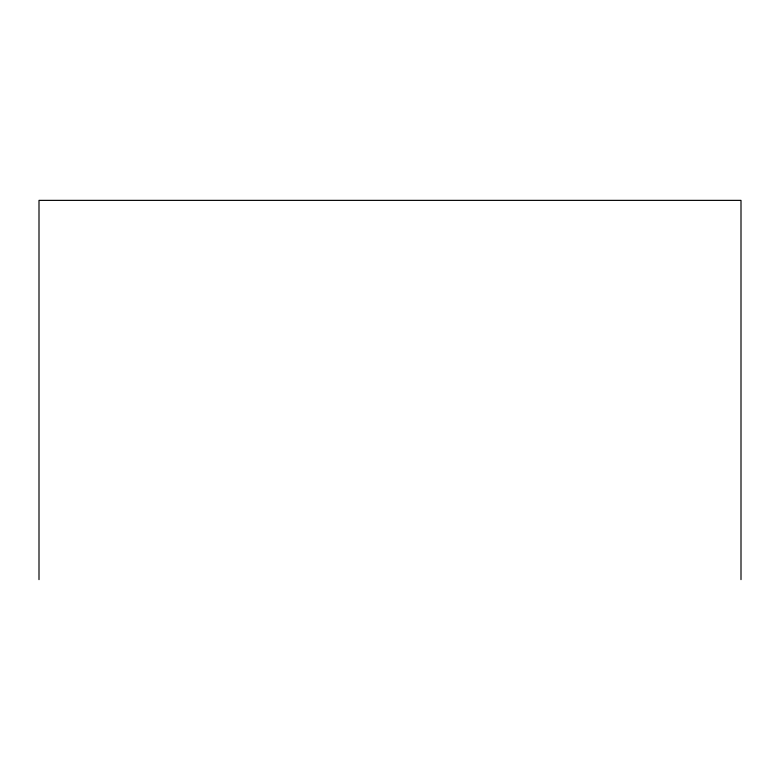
<?xml version="1.0" encoding="UTF-8"?>
<svg xmlns="http://www.w3.org/2000/svg" width="780" height="780" viewBox="0 0 780 780"><rect width="100%" height="100%" fill="white"/><g stroke="black" fill="none" stroke-linecap="round" stroke-linejoin="round"><path stroke-width="1.17" d="M741 579.628L741 200.372L39 200.372L39 579.628"/></g></svg>
